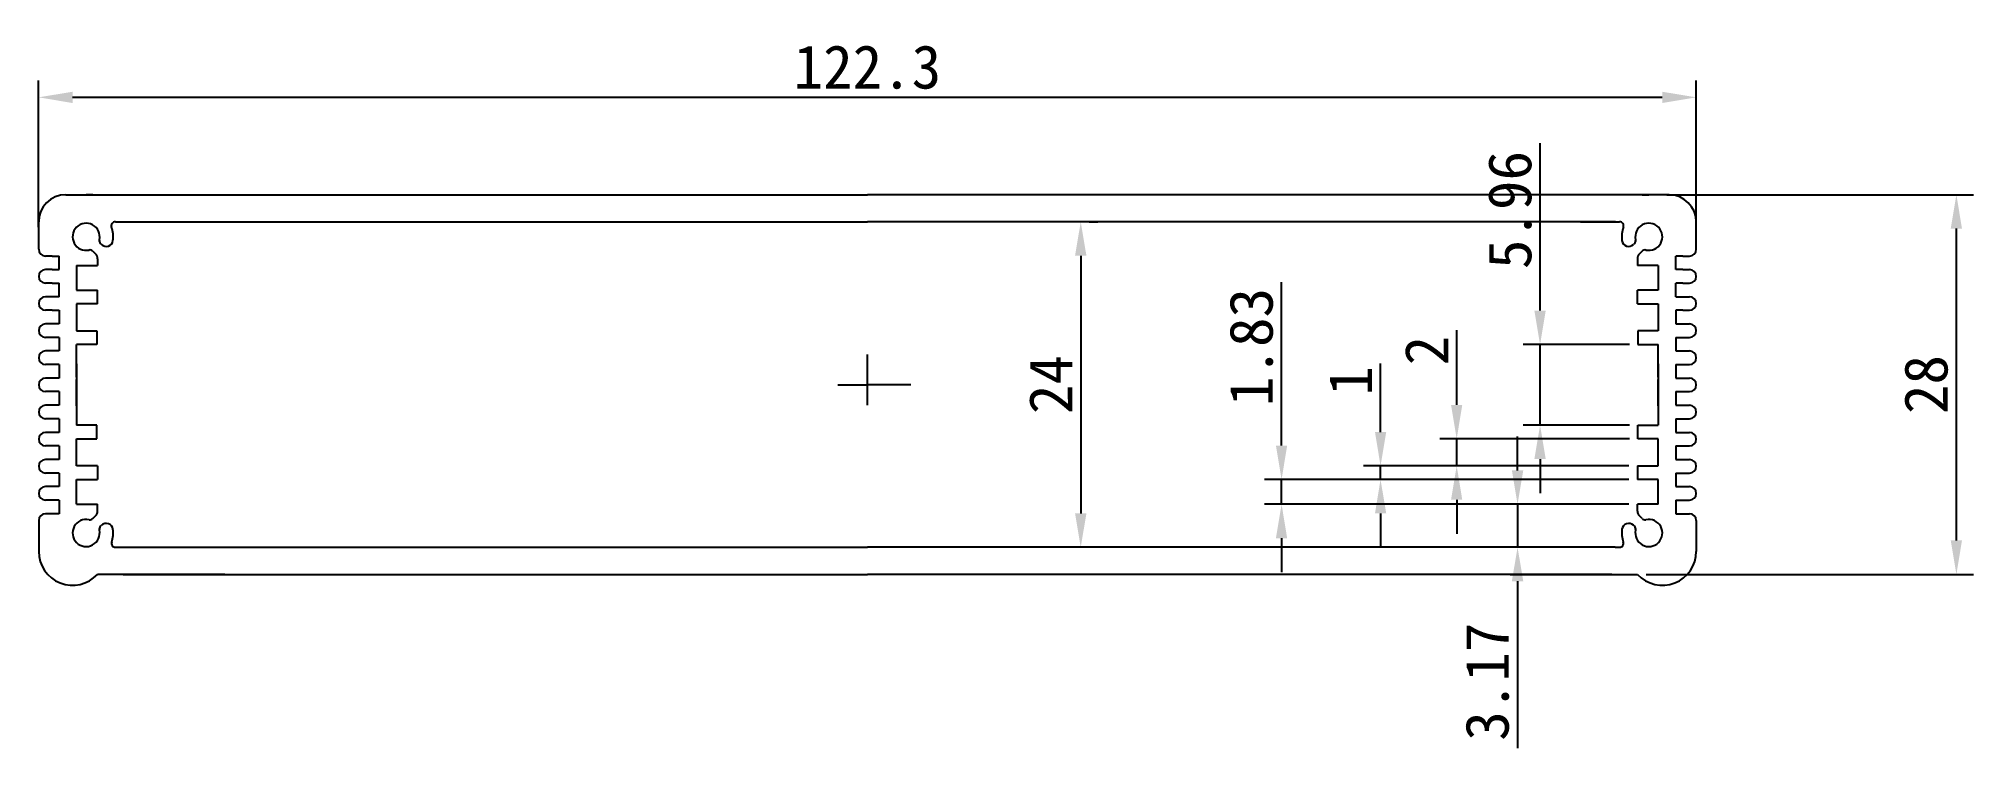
# Model space of a CAD drawing. Extents: x 1157 to 2562, y 931 to 1205.
# Drawn here: x 1157.2 to 1300, y 930.6 to 983 of the extents above.
import ezdxf

# ---------------------------------------------------------------- set-up
doc = ezdxf.new("R2010")
doc.units = 0
doc.layers.get('0').update_dxf_attribs({"linetype": 'CONTINUOUS'})
doc.layers.get('DEFPOINTS').update_dxf_attribs({"linetype": 'CONTINUOUS'})
doc.styles.get("Standard").update_dxf_attribs({"font": 'SimSun.ttf'})
doc.dimstyles.get("Standard").update_dxf_attribs({"dimtxt": 0.18, "dimasz": 0.18, "dimexe": 0.18, "dimexo": 0.0625, "dimgap": 0.09, "dimtad": 0, "dimtih": 1, "dimtoh": 1, "dimdec": 4, "dimzin": 0, "dimdsep": 46, "dimtxsty": 'Standard', "dimcen": 0.09, "dimadec": 0, "dimazin": 0, "dimtfac": 1, "dimtdec": 4, "dimtofl": 0, "dimtmove": 0, "dimatfit": 3, "dimfxl": 0, "dimtolj": 1, "dimtzin": 0, "dimarcsym": 0})

# ---------------------------------------------------------------- blocks, each defined once
blk = doc.blocks.new('*D202')
at = {"color": 0, "lineweight": -2}
for p, q in [((1266.33, 951.14), (1266.33, 953.64)), ((1274.55, 948.64), (1265.08, 948.64)), ((1266.33, 948.64), (1266.33, 945.47)), ((1266.34, 945.47), (1265.08, 945.47)), ((1266.33, 942.97), (1266.33, 930.65))]:
    blk.add_line(p, q, dxfattribs=at)
at = {"color": 0}
for points in [[(1265.91, 951.14), (1266.75, 951.14), (1266.33, 948.64)], [(1265.91, 942.97), (1266.75, 942.97), (1266.33, 945.47)]]:
    blk.add_solid(points, dxfattribs=at)
at = {"layer": 'DEFPOINTS', "color": 0}
for p in [(1275.17, 948.64), (1266.33, 945.47), (1266.96, 945.47)]:
    blk.add_point(p, dxfattribs=at)
at = {"color": 0, "insert": (1264.1, 935.56), "char_height": 3.2, "attachment_point": 5, "rotation": 90}
blk.add_mtext('\\A1;3.17', dxfattribs=at)
blk = doc.blocks.new('*D203')
at = {"color": 0, "lineweight": -2}
for p, q in [((1248.92, 952.97), (1248.92, 965.02)), ((1274.55, 950.47), (1247.67, 950.47)), ((1248.92, 948.64), (1248.92, 950.47)), ((1274.55, 948.64), (1247.67, 948.64)), ((1248.92, 946.14), (1248.92, 943.64))]:
    blk.add_line(p, q, dxfattribs=at)
at = {"color": 0}
for points in [[(1248.5, 952.97), (1249.33, 952.97), (1248.92, 950.47)], [(1248.5, 946.14), (1249.33, 946.14), (1248.92, 948.64)]]:
    blk.add_solid(points, dxfattribs=at)
at = {"layer": 'DEFPOINTS', "color": 0}
for p in [(1248.92, 950.47), (1275.17, 950.47), (1275.17, 948.64)]:
    blk.add_point(p, dxfattribs=at)
at = {"color": 0, "insert": (1246.69, 960.24), "char_height": 3.2, "attachment_point": 5, "rotation": 90}
blk.add_mtext('\\A1;1.83', dxfattribs=at)
blk = doc.blocks.new('*D204')
at = {"color": 0, "lineweight": -2}
for p, q in [((1256.22, 953.97), (1256.22, 959.01)), ((1274.55, 951.47), (1254.97, 951.47)), ((1256.22, 950.47), (1256.22, 951.47)), ((1274.55, 950.47), (1254.97, 950.47)), ((1256.22, 947.97), (1256.22, 945.47))]:
    blk.add_line(p, q, dxfattribs=at)
at = {"color": 0}
for points in [[(1255.81, 953.97), (1256.64, 953.97), (1256.22, 951.47)], [(1255.81, 947.97), (1256.64, 947.97), (1256.22, 950.47)]]:
    blk.add_solid(points, dxfattribs=at)
at = {"layer": 'DEFPOINTS', "color": 0}
for p in [(1256.22, 951.47), (1275.17, 951.47), (1275.17, 950.47)]:
    blk.add_point(p, dxfattribs=at)
at = {"color": 0, "insert": (1254, 957.74), "char_height": 3.2, "attachment_point": 5, "rotation": 90}
blk.add_mtext('\\A1;1', dxfattribs=at)
blk = doc.blocks.new('*D205')
at = {"color": 0, "lineweight": -2}
for p, q in [((1261.84, 955.97), (1261.84, 961.48)), ((1274.59, 953.47), (1260.59, 953.47)), ((1261.84, 951.47), (1261.84, 953.47)), ((1274.55, 951.47), (1260.59, 951.47)), ((1261.84, 948.97), (1261.84, 946.47))]:
    blk.add_line(p, q, dxfattribs=at)
at = {"color": 0}
for points in [[(1261.42, 955.97), (1262.25, 955.97), (1261.84, 953.47)], [(1261.42, 948.97), (1262.25, 948.97), (1261.84, 951.47)]]:
    blk.add_solid(points, dxfattribs=at)
at = {"layer": 'DEFPOINTS', "color": 0}
for p in [(1261.84, 953.47), (1275.21, 953.47), (1275.17, 951.47)]:
    blk.add_point(p, dxfattribs=at)
at = {"color": 0, "insert": (1259.61, 959.97), "char_height": 3.2, "attachment_point": 5, "rotation": 90}
blk.add_mtext('\\A1;2', dxfattribs=at)
blk = doc.blocks.new('*D206')
at = {"color": 0, "lineweight": -2}
for p, q in [((1267.99, 962.92), (1267.99, 975.26)), ((1274.59, 960.42), (1266.74, 960.42)), ((1267.99, 954.47), (1267.99, 960.42)), ((1274.59, 954.47), (1266.74, 954.47)), ((1267.99, 951.97), (1267.99, 949.47))]:
    blk.add_line(p, q, dxfattribs=at)
at = {"color": 0}
for points in [[(1267.57, 962.92), (1268.41, 962.92), (1267.99, 960.42)], [(1267.57, 951.97), (1268.41, 951.97), (1267.99, 954.47)]]:
    blk.add_solid(points, dxfattribs=at)
at = {"layer": 'DEFPOINTS', "color": 0}
for p in [(1267.99, 960.42), (1275.21, 960.42), (1275.21, 954.47)]:
    blk.add_point(p, dxfattribs=at)
at = {"color": 0, "insert": (1265.77, 970.34), "char_height": 3.2, "attachment_point": 5, "rotation": 90}
blk.add_mtext('\\A1;5.96', dxfattribs=at)
blk = doc.blocks.new('*D208')
at = {"color": 0, "lineweight": -2}
for p, q in [((1277.34, 971.47), (1299.96, 971.47)), ((1298.71, 945.97), (1298.71, 968.97)), ((1275.81, 943.47), (1299.96, 943.47))]:
    blk.add_line(p, q, dxfattribs=at)
at = {"color": 0}
for points in [[(1298.29, 968.97), (1299.12, 968.97), (1298.71, 971.47)], [(1298.29, 945.97), (1299.12, 945.97), (1298.71, 943.47)]]:
    blk.add_solid(points, dxfattribs=at)
at = {"layer": 'DEFPOINTS', "color": 0}
for p in [(1276.71, 971.47), (1298.71, 971.47), (1275.18, 943.47)]:
    blk.add_point(p, dxfattribs=at)
at = {"color": 0, "insert": (1296.48, 957.47), "char_height": 3.2, "attachment_point": 5, "rotation": 90}
blk.add_mtext('\\A1;28', dxfattribs=at)
blk = doc.blocks.new('*D216')
at = {"color": 0, "lineweight": -2}
for p, q in [((1234.73, 969.47), (1235.35, 969.47)), ((1234.1, 966.97), (1234.1, 947.97)), ((1233.48, 945.47), (1232.85, 945.47))]:
    blk.add_line(p, q, dxfattribs=at)
at = {"color": 0}
for points in [[(1233.68, 966.97), (1234.52, 966.97), (1234.1, 969.47)], [(1233.68, 947.97), (1234.52, 947.97), (1234.1, 945.47)]]:
    blk.add_solid(points, dxfattribs=at)
at = {"layer": 'DEFPOINTS', "color": 0}
for p in [(1234.1, 969.47), (1234.1, 945.47), (1234.1, 945.47)]:
    blk.add_point(p, dxfattribs=at)
at = {"color": 0, "insert": (1231.88, 957.47), "char_height": 3.2, "attachment_point": 5, "rotation": 90}
blk.add_mtext('\\A1;24', dxfattribs=at)
blk = doc.blocks.new('*D234')
at = {"color": 0, "lineweight": -2}
for p, q in [((1157.21, 969.08), (1157.21, 979.9)), ((1279.51, 969.08), (1279.51, 979.9)), ((1159.71, 978.65), (1277.01, 978.65))]:
    blk.add_line(p, q, dxfattribs=at)
at = {"color": 0}
for points in [[(1159.71, 979.06), (1159.71, 978.23), (1157.21, 978.65)], [(1277.01, 979.06), (1277.01, 978.23), (1279.51, 978.65)]]:
    blk.add_solid(points, dxfattribs=at)
at = {"layer": 'DEFPOINTS', "color": 0}
for p in [(1279.51, 978.65), (1157.21, 968.46), (1279.51, 968.46)]:
    blk.add_point(p, dxfattribs=at)
at = {"color": 0, "insert": (1218.36, 980.87), "char_height": 3.2, "attachment_point": 5}
blk.add_mtext('\\A1;122.3', dxfattribs=at)

msp = doc.modelspace()

# ---------------------------------------------------------------- linework, layer by layer
for p, q in [((1159.215, 971.466), (1218.365, 971.466)), ((1161.215, 971.466), (1160.715, 971.466)), ((1277.515, 971.466), (1218.365, 971.466)), ((1275.515, 971.466), (1276.015, 971.466)), ((1157.215, 967.445), (1157.215, 969.466)), ((1162.871, 969.466), (1218.365, 969.466)), ((1273.553, 969.466), (1218.365, 969.466)), ((1270.982, 969.466), (1273.858, 969.466)), ((1279.515, 967.445), (1279.515, 969.466)), ((1161.772, 967.874), (1161.846, 967.8)), ((1274.957, 967.874), (1274.883, 967.8)), ((1158.215, 966.945), (1157.715, 966.945)), ((1158.215, 966.945), (1157.715, 966.945)), ((1158.215, 966.945), (1158.715, 966.945)), ((1158.715, 965.945), (1158.715, 966.945)), ((1161.207, 967.308), (1161.413, 967.102)), ((1161.559, 966.749), (1161.559, 966.249)), ((1275.17, 966.749), (1275.17, 966.249)), ((1275.523, 967.308), (1275.317, 967.102)), ((1278.015, 965.945), (1278.015, 966.945)), ((1278.515, 966.945), (1278.015, 966.945)), ((1278.515, 966.945), (1279.015, 966.945)), ((1278.515, 966.945), (1279.015, 966.945)), ((1158.215, 965.945), (1157.715, 965.945)), ((1158.215, 964.945), (1157.715, 964.945)), ((1158.215, 965.945), (1158.715, 965.945)), ((1158.215, 964.945), (1158.715, 964.945)), ((1158.715, 963.945), (1158.715, 964.945)), ((1160.015, 966.249), (1161.559, 966.249)), ((1160.015, 966.249), (1160.015, 964.424)), ((1276.714, 966.249), (1275.17, 966.249)), ((1276.714, 966.249), (1276.714, 964.424)), ((1278.515, 965.945), (1278.015, 965.945)), ((1278.015, 963.945), (1278.015, 964.945)), ((1278.515, 964.945), (1278.015, 964.945)), ((1278.515, 965.945), (1279.015, 965.945)), ((1278.515, 964.945), (1279.015, 964.945)), ((1158.215, 963.945), (1157.715, 963.945)), ((1158.715, 963.945), (1158.215, 963.945)), ((1160.015, 964.424), (1161.559, 964.424)), ((1161.559, 963.424), (1161.559, 964.424)), ((1276.714, 964.424), (1275.17, 964.424)), ((1275.17, 963.424), (1275.17, 964.424)), ((1278.015, 963.945), (1278.515, 963.945)), ((1278.515, 963.945), (1279.015, 963.945)), ((1158.215, 962.945), (1157.715, 962.945)), ((1158.215, 962.945), (1158.715, 962.945)), ((1158.715, 962.945), (1158.715, 961.945)), ((1161.559, 963.424), (1160.015, 963.424)), ((1160.015, 963.424), (1160.015, 961.424)), ((1275.17, 963.424), (1276.714, 963.424)), ((1276.714, 963.424), (1276.714, 961.424)), ((1278.015, 962.945), (1278.015, 961.945)), ((1278.515, 962.945), (1278.015, 962.945)), ((1278.515, 962.945), (1279.015, 962.945)), ((1158.215, 961.945), (1157.715, 961.945)), ((1158.215, 960.945), (1157.715, 960.945)), ((1158.715, 961.945), (1158.215, 961.945)), ((1158.715, 960.945), (1158.215, 960.945)), ((1158.715, 960.945), (1158.715, 959.945)), ((1160.015, 961.424), (1161.515, 961.424)), ((1161.515, 961.424), (1161.515, 960.424)), ((1276.714, 961.424), (1275.214, 961.424)), ((1275.214, 961.424), (1275.214, 960.424)), ((1278.015, 961.945), (1278.515, 961.945)), ((1278.015, 960.945), (1278.015, 959.945)), ((1278.015, 960.945), (1278.515, 960.945)), ((1278.515, 961.945), (1279.015, 961.945)), ((1278.515, 960.945), (1279.015, 960.945)), ((1158.215, 959.945), (1157.715, 959.945)), ((1158.715, 959.945), (1158.215, 959.945)), ((1161.515, 960.424), (1160.015, 960.424)), ((1160.015, 958.014), (1160.015, 960.424)), ((1218.365, 955.949), (1218.365, 959.693)), ((1275.214, 960.424), (1276.714, 960.424)), ((1276.714, 958.014), (1276.714, 960.424)), ((1278.015, 959.945), (1278.515, 959.945)), ((1278.515, 959.945), (1279.015, 959.945)), ((1158.215, 958.945), (1157.715, 958.945)), ((1158.215, 957.945), (1157.715, 957.945)), ((1158.715, 958.945), (1157.965, 958.945)), ((1158.715, 957.945), (1158.215, 957.945)), ((1158.715, 958.945), (1158.715, 957.945)), ((1160.015, 958.987), (1160.015, 957.041)), ((1160.015, 958.987), (1160.015, 954.466)), ((1160.015, 955.903), (1160.015, 957.849)), ((1276.714, 958.987), (1276.714, 957.041)), ((1276.714, 958.987), (1276.714, 954.466)), ((1276.714, 955.903), (1276.714, 957.849)), ((1278.015, 958.945), (1278.015, 957.945)), ((1278.015, 958.945), (1278.765, 958.945)), ((1278.015, 957.945), (1278.515, 957.945)), ((1278.515, 958.945), (1279.015, 958.945)), ((1278.515, 957.945), (1279.015, 957.945)), ((1158.215, 956.945), (1157.715, 956.945)), ((1158.715, 956.945), (1158.215, 956.945)), ((1158.715, 956.945), (1158.715, 955.945)), ((1216.189, 957.445), (1218.365, 957.445)), ((1221.568, 957.445), (1218.365, 957.445)), ((1278.015, 956.945), (1278.015, 955.945)), ((1278.015, 956.945), (1278.515, 956.945)), ((1278.515, 956.945), (1279.015, 956.945)), ((1158.215, 955.945), (1157.715, 955.945)), ((1158.215, 954.945), (1157.715, 954.945)), ((1158.715, 955.945), (1158.215, 955.945)), ((1158.715, 954.945), (1158.215, 954.945)), ((1158.715, 954.945), (1158.715, 953.945)), ((1278.015, 955.945), (1278.515, 955.945)), ((1278.015, 954.945), (1278.015, 953.945)), ((1278.015, 954.945), (1278.515, 954.945)), ((1278.515, 955.945), (1279.015, 955.945)), ((1278.515, 954.945), (1279.015, 954.945)), ((1158.215, 953.945), (1157.715, 953.945)), ((1158.715, 953.945), (1158.215, 953.945)), ((1161.515, 954.466), (1160.015, 954.466)), ((1161.515, 953.466), (1161.515, 954.466)), ((1275.214, 953.466), (1275.214, 954.466)), ((1275.214, 954.466), (1276.714, 954.466)), ((1278.015, 953.945), (1278.515, 953.945)), ((1278.515, 953.945), (1279.015, 953.945)), ((1158.215, 952.945), (1157.715, 952.945)), ((1158.715, 952.945), (1158.215, 952.945)), ((1158.715, 952.945), (1158.715, 951.945)), ((1160.015, 951.466), (1160.015, 953.466)), ((1160.015, 953.466), (1161.515, 953.466)), ((1276.714, 953.466), (1275.214, 953.466)), ((1276.714, 951.466), (1276.714, 953.466)), ((1278.015, 952.945), (1278.015, 951.945)), ((1278.015, 952.945), (1278.515, 952.945)), ((1278.515, 952.945), (1279.015, 952.945)), ((1158.215, 951.945), (1157.715, 951.945)), ((1158.215, 950.945), (1157.715, 950.945)), ((1158.215, 950.945), (1157.715, 950.945)), ((1158.715, 951.945), (1157.965, 951.945)), ((1158.715, 950.945), (1158.215, 950.945)), ((1158.715, 950.945), (1158.715, 949.945)), ((1158.715, 950.945), (1158.715, 949.945)), ((1161.559, 951.466), (1160.015, 951.466)), ((1161.559, 951.466), (1161.559, 950.466)), ((1275.17, 951.466), (1276.714, 951.466)), ((1275.17, 951.466), (1275.17, 950.466)), ((1278.015, 951.945), (1278.765, 951.945)), ((1278.015, 950.945), (1278.015, 949.945)), ((1278.015, 950.945), (1278.015, 949.945)), ((1278.015, 950.945), (1278.515, 950.945)), ((1278.515, 951.945), (1279.015, 951.945)), ((1278.515, 950.945), (1279.015, 950.945)), ((1278.515, 950.945), (1279.015, 950.945)), ((1158.215, 949.945), (1157.715, 949.945)), ((1158.215, 949.945), (1157.715, 949.945)), ((1158.715, 949.945), (1158.215, 949.945)), ((1160.015, 950.466), (1161.559, 950.466)), ((1160.015, 948.641), (1160.015, 950.466)), ((1276.714, 950.466), (1275.17, 950.466)), ((1276.714, 948.641), (1276.714, 950.466)), ((1278.015, 949.945), (1278.515, 949.945)), ((1278.515, 949.945), (1279.015, 949.945)), ((1278.515, 949.945), (1279.015, 949.945)), ((1158.215, 948.945), (1157.715, 948.945)), ((1158.215, 948.945), (1157.715, 948.945)), ((1158.215, 947.945), (1157.715, 947.945)), ((1158.215, 947.945), (1157.715, 947.945)), ((1158.215, 947.945), (1157.715, 947.945)), ((1158.215, 947.945), (1157.715, 947.945)), ((1158.715, 948.945), (1157.965, 948.945)), ((1158.715, 947.945), (1158.215, 947.945)), ((1158.715, 948.945), (1158.715, 947.945)), ((1158.715, 948.945), (1158.715, 947.945)), ((1160.015, 948.641), (1161.559, 948.641)), ((1161.559, 948.141), (1161.559, 948.641)), ((1276.714, 948.641), (1275.17, 948.641)), ((1275.17, 948.141), (1275.17, 948.641)), ((1278.015, 948.945), (1278.015, 947.945)), ((1278.015, 948.945), (1278.015, 947.945)), ((1278.015, 948.945), (1278.765, 948.945)), ((1278.015, 947.945), (1278.515, 947.945)), ((1278.515, 948.945), (1279.015, 948.945)), ((1278.515, 948.945), (1279.015, 948.945)), ((1278.515, 947.945), (1279.015, 947.945)), ((1278.515, 947.945), (1279.015, 947.945)), ((1278.515, 947.945), (1279.015, 947.945)), ((1278.515, 947.945), (1279.015, 947.945)), ((1157.215, 947.445), (1157.215, 946.966)), ((1157.215, 947.445), (1157.215, 945.166)), ((1161.207, 947.582), (1161.413, 947.787)), ((1161.772, 947.016), (1161.846, 947.09)), ((1274.957, 947.016), (1274.883, 947.09)), ((1275.523, 947.582), (1275.317, 947.787)), ((1279.515, 947.445), (1279.515, 946.966)), ((1279.515, 947.445), (1279.515, 945.166)), ((1162.886, 945.466), (1218.365, 945.466)), ((1273.528, 945.466), (1218.365, 945.466)), ((1273.528, 945.466), (1273.843, 945.466)), ((1163.664, 943.466), (1161.548, 943.466)), ((1163.442, 943.466), (1162.942, 943.466)), ((1163.442, 943.466), (1218.365, 943.466)), ((1170.953, 943.466), (1163.664, 943.466)), ((1273.288, 943.466), (1218.365, 943.466)), ((1265.776, 943.466), (1273.065, 943.466)), ((1273.065, 943.466), (1275.182, 943.466)), ((1273.288, 943.466), (1273.788, 943.466))]:
    msp.add_line(p, q)
for centre, radius, start, end in [((1159.215, 969.466), 2, 90, 180), ((1277.515, 969.466), 2, 0, 90), ((1160.715, 968.366), 1, 347.59558, 282.43764), ((1162.871, 969.166), 0.3, 90, 200.35441), ((1273.858, 969.166), 0.3, 339.64559, 90), ((1276.015, 968.366), 1, 257.56236, 192.40442), ((1161.984, 968.086), 0.3, 167.59558, 225.01661), ((1162.2, 968.154), 0.5, 225.01661, 351.88651), ((1160.715, 968.366), 2, 351.88651, 20.35441), ((1276.015, 968.366), 2, 159.64559, 188.11349), ((1274.53, 968.154), 0.5, 188.11349, 314.98339), ((1274.745, 968.086), 0.3, 314.98339, 12.40442), ((1157.715, 967.445), 0.5, 180, 270), ((1160.995, 967.096), 0.3, 45.01661, 102.43764), ((1161.059, 966.749), 0.5, 0, 45.01661), ((1161.059, 966.749), 0.5, 0, 45.01661), ((1275.67, 966.749), 0.5, 134.98339, 180), ((1275.67, 966.749), 0.5, 134.98339, 180), ((1275.735, 967.096), 0.3, 77.56236, 134.98339), ((1279.015, 967.445), 0.5, 270, 0), ((1157.715, 965.445), 0.5, 90, 270), ((1279.015, 965.445), 0.5, 270, 90), ((1157.715, 963.445), 0.5, 90, 270), ((1279.015, 963.445), 0.5, 270, 90), ((1157.715, 961.445), 0.5, 90, 270), ((1279.015, 961.445), 0.5, 270, 90), ((1157.715, 959.445), 0.5, 90, 270), ((1279.015, 959.445), 0.5, 270, 90), ((1157.715, 957.445), 0.5, 90, 270), ((1279.015, 957.445), 0.5, 270, 90), ((1157.715, 955.445), 0.5, 90, 270), ((1279.015, 955.445), 0.5, 270, 90), ((1157.715, 953.445), 0.5, 90, 270), ((1279.015, 953.445), 0.5, 270, 90), ((1157.715, 951.445), 0.5, 90, 270), ((1279.015, 951.445), 0.5, 270, 90), ((1157.715, 949.445), 0.5, 90, 270), ((1279.015, 949.445), 0.5, 270, 90), ((1157.715, 947.445), 0.5, 90, 180), ((1161.059, 948.141), 0.5, 314.98339, 0), ((1161.059, 948.141), 0.5, 314.98339, 0), ((1275.67, 948.141), 0.5, 180, 225.01661), ((1275.67, 948.141), 0.5, 180, 225.01661), ((1279.015, 947.445), 0.5, 0, 90), ((1160.715, 946.524), 1, 77.56236, 12.40442), ((1160.995, 947.794), 0.3, 257.56236, 314.98339), ((1161.984, 946.804), 0.3, 134.98339, 192.40442), ((1162.2, 946.736), 0.5, 8.11349, 134.98339), ((1160.715, 946.524), 2, 340.75287, 8.11349), ((1276.015, 946.524), 2, 171.88651, 199.24713), ((1274.53, 946.736), 0.5, 45.01661, 171.88651), ((1274.745, 946.804), 0.3, 347.59558, 45.01661), ((1276.015, 946.524), 1, 167.59558, 102.43764), ((1275.735, 947.794), 0.3, 225.01661, 282.43764), ((1159.715, 945.166), 2.5, 180, 317.15636), ((1162.886, 945.766), 0.3, 160.75287, 270), ((1273.843, 945.766), 0.3, 270, 19.24713), ((1277.015, 945.166), 2.5, 222.84364, 0)]:
    msp.add_arc(centre, radius, start, end)

# ---------------------------------------------------------------- dimensions: what is measured, and where the dimension line sits
at = {"color": 1}
dim = msp.add_linear_dim(base=(1279.515, 978.647), p1=(1157.215, 968.455), p2=(1279.515, 968.455), dimstyle='Standard', override={"dimtxt": 3.2, "dimasz": 2.5, "dimexe": 1.25, "dimexo": 0.625, "dimgap": 0.625, "dimtad": 1, "dimtih": 0, "dimtoh": 0, "dimdec": 2, "dimzin": 8, "dimlunit": 6, "dimcen": 2.5, "dimtdec": 2, "dimtofl": 1}, dxfattribs=at)
dim.commit()
dim.dimension.update_dxf_attribs({"geometry": '*D234', "text_midpoint": (1218.365, 980.872)})
for base, p1, p2, picture, middle in [((1267.991, 960.424), (1275.214, 954.466), (1275.214, 960.424), '*D206', (1265.766, 970.342)), ((1298.706, 971.466), (1275.182, 943.466), (1276.714, 971.466), '*D208', (1296.481, 957.466)), ((1248.9161, 950.4662), (1275.1703, 948.6411), (1275.1703, 950.4662), '*D203', (1246.6911, 960.2423)), ((1261.838, 953.466), (1275.17, 951.466), (1275.214, 953.466), '*D205', (1259.613, 959.971)), ((1256.223, 951.466), (1275.17, 950.466), (1275.17, 951.466), '*D204', (1253.998, 957.74)), ((1266.3298, 945.4662), (1275.1703, 948.6411), (1266.9645, 945.4662), '*D202', (1264.1048, 935.5568))]:
    dim = msp.add_linear_dim(base=base, p1=p1, p2=p2, angle=90, dimstyle='Standard', override={"dimtxt": 3.2, "dimasz": 2.5, "dimexe": 1.25, "dimexo": 0.625, "dimgap": 0.625, "dimtad": 1, "dimtih": 0, "dimtoh": 0, "dimdec": 2, "dimzin": 8, "dimlunit": 6, "dimcen": 2.5, "dimtdec": 2, "dimtofl": 1}, dxfattribs=at)
    dim.commit()
    dim.dimension.update_dxf_attribs({"geometry": picture, "text_midpoint": middle})
dim = msp.add_linear_dim(base=(1234.1, 945.466), p1=(1234.1, 969.466), p2=(1234.1, 945.466), angle=90, dimstyle='Standard', override={"dimtxt": 3.2, "dimasz": 2.5, "dimexe": 1.25, "dimexo": 0.625, "dimgap": 0.625, "dimtad": 1, "dimtih": 0, "dimtoh": 0, "dimdec": 2, "dimzin": 8, "dimlunit": 6, "dimcen": 2.5, "dimtdec": 2, "dimtofl": 1})
dim.commit()
dim.dimension.update_dxf_attribs({"geometry": '*D216', "text_midpoint": (1231.875, 957.466)})

doc.saveas('drawing.dxf')
